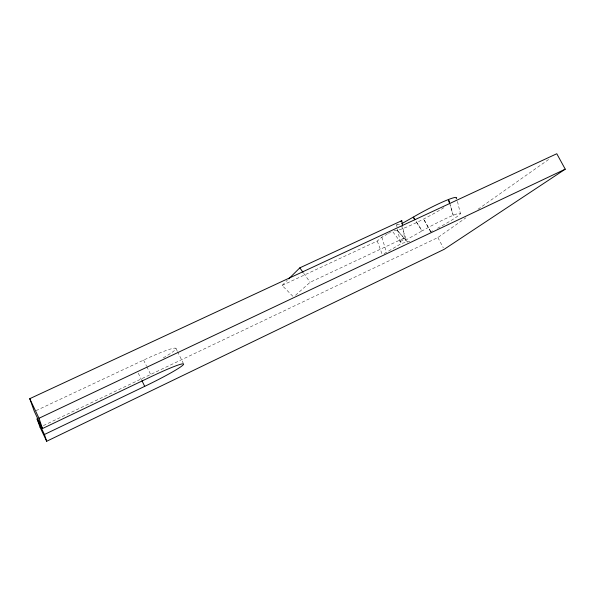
<?xml version="1.0" encoding="UTF-8"?>
<svg xmlns="http://www.w3.org/2000/svg" width="595" height="595" viewBox="0 0 595 595"><rect width="100%" height="100%" fill="white"/><g stroke="black" fill="none" stroke-linecap="round" stroke-linejoin="round"><path stroke-width="0.45" stroke-dasharray="2.98 2.23" d="M292.874 296.265L282.104 285.414L287.355 280.208M295.537 295.261L310.114 282.283L404.518 237.881L402.8 227.134M282.104 285.414L377.267 241.035L381.864 237.219L387.1 234.222M397.029 227.015L396.59 224.984L397.884 223.906M384.117 253.663L401.536 243.429L407.471 241.957A30.531 2.514 -27.8 0 0 409.784 241.325M397.475 229.053L400.145 241.265L404.518 237.881M43.383 425.589L437.883 237.539L465.9 217.792M478.023 209.247L549.973 158.545M387.762 233.85L388.416 233.471M389.078 233.099L389.732 232.719M390.394 232.34L391.056 231.968M400.145 241.265L406.296 239.792L422.056 230.949L415.979 221.459M36.035 410.654L143.611 360.087A39.984 3.711 -26 0 1 174.506 348.135A39.984 3.711 -26 0 1 162.621 358.25M394.165 230.845L397.11 230.243L407.471 241.957L397.155 230.235A34.443 3.414 -28 0 0 444.056 207.588M396.59 224.984L400.956 224.159M392.945 231.968L401.536 243.429M303.695 273.269L310.114 282.283M416.113 221.392L422.175 230.882A30.531 2.514 -27.8 0 1 459.333 213.255A30.531 2.514 -27.8 0 1 437.228 228.413M430.817 231.782L423.595 219.042L430.758 231.812M437.883 237.539L443.29 247.773M175.949 348.395L177.161 350.857M177.563 351.675L183.208 363.136M143.611 360.087L146.407 365.806M146.801 366.624L150.795 374.798M138.293 373.184L141.491 379.766M377.267 241.035L382.087 254.102M401.625 226.122L406.296 239.792M381.864 237.219L386.334 251.945M457.466 201.452L460.411 213.583M432.699 230.815A30.531 2.514 -27.8 0 1 428.891 232.764M453.271 215.301L449.984 204.457L453.226 215.316"/><path stroke-width="0.89" d="M288.664 278.906L299.828 267.847L401.774 220.678L402.629 226.055M400.472 221.749L401.774 220.678M44.424 434.499L144.704 386.356A40.051 2.96 -26.1 0 0 183.483 364.475A40.051 2.96 -26.1 0 0 151.591 376.434L42.446 428.564L34.354 411.45L29.75 398.687L556.786 153.741L565.25 169.181L444.123 249.35L46.685 441.259L40.036 427.188L37.009 418.798L44.424 434.499L46.685 441.259M401.714 223.72L413.22 217.138L414.879 219.733M40.036 427.188L41.709 426.384M42.446 428.564L39.01 418.263L565.25 169.181M299.828 267.847L303.048 272.369M415.005 219.659L413.346 217.063A34.443 3.414 -28 0 1 444.829 201.006A34.443 3.414 -28 0 1 456.127 198.834M141.952 380.711L144.704 386.356M29.75 398.687L39.01 418.263M449.686 203.468L448.489 199.511L449.634 203.483"/></g></svg>
